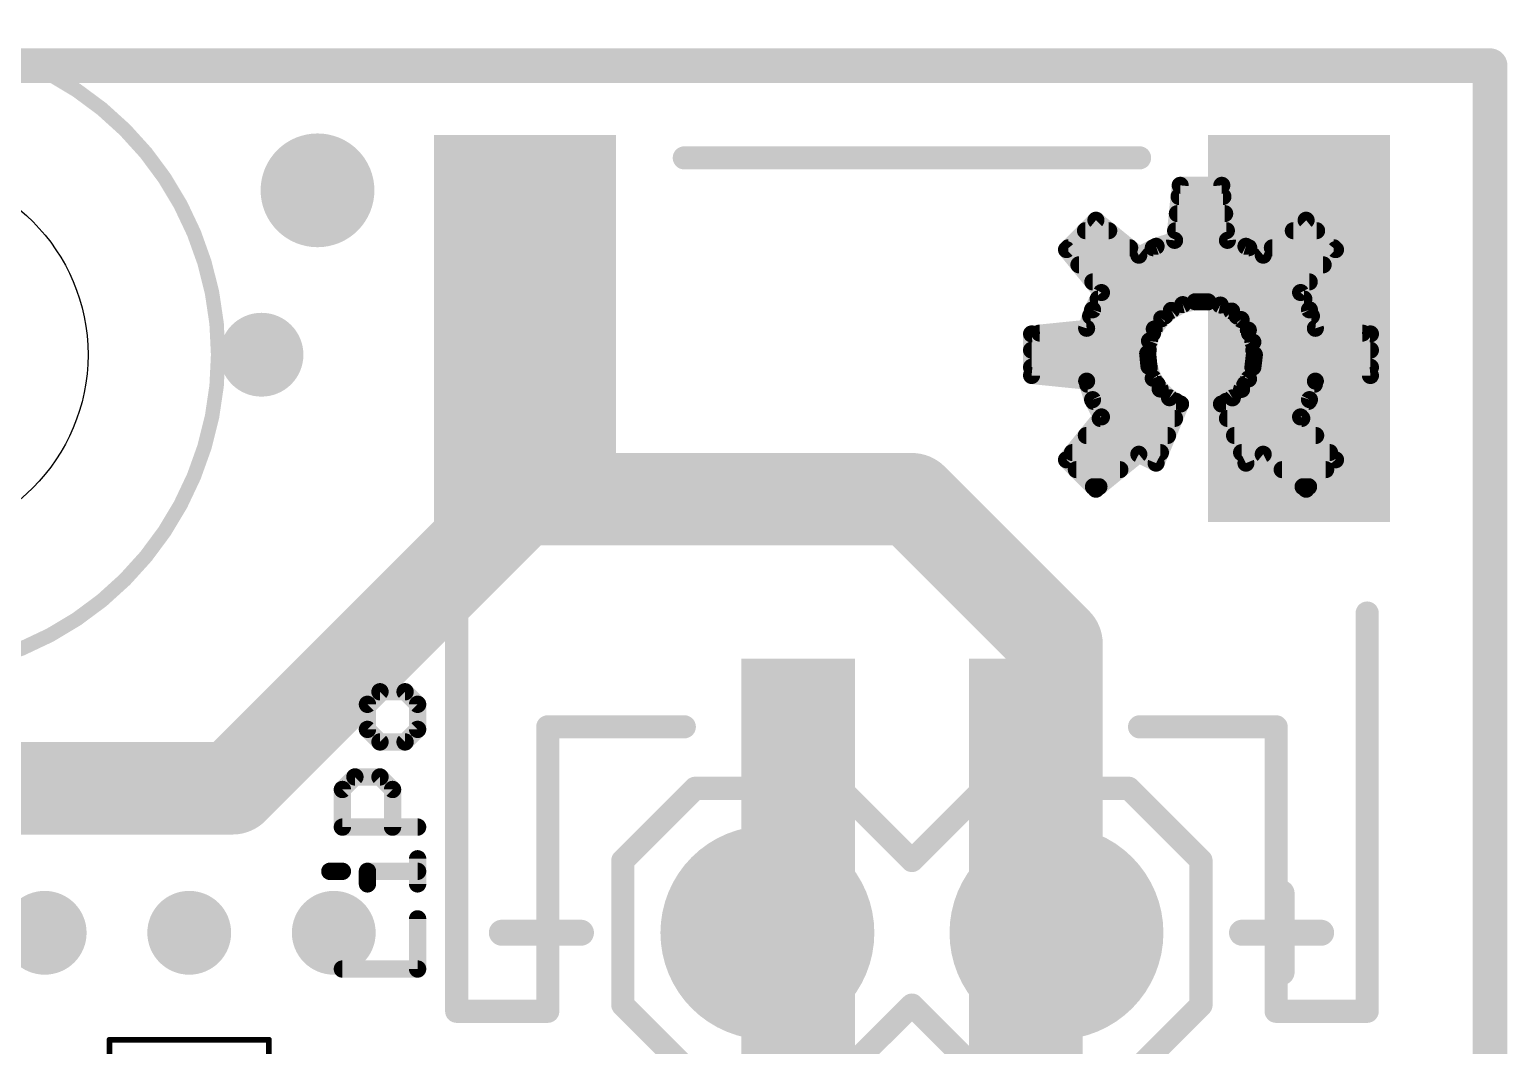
# Model space of a CAD drawing. Extents: x -0.2 to 20.5, y -0.3 to 32.1.
# Drawn here: x 7.49 to 20.47, y 23.14 to 32.07 of the extents above; entities that cross this region are included whole.
import ezdxf

# ---------------------------------------------------------------- set-up
doc = ezdxf.new("R2010")
doc.units = 0
for name, color, linetype in [('1', 12, 'CONTINUOUS'), ('16', 132, 'CONTINUOUS'), ('17', 110, 'CONTINUOUS'), ('18', 110, 'CONTINUOUS'), ('20', 53, 'CONTINUOUS'), ('21', 41, 'CONTINUOUS'), ('22', 40, 'CONTINUOUS'), ('39', 12, 'CONTINUOUS')]:
    doc.layers.add(name, color=color, linetype=linetype)

# ---------------------------------------------------------------- blocks, each defined once
blk = doc.blocks.new('ROUNDP')
at = {"const_width": 0.5}
blk.add_lwpolyline([(0, -0.25, 1), (0, 0.25, 1), (0, -0.25)], format="xyb", dxfattribs=at)
blk = doc.blocks.new('RECT')
blk.add_solid([(-0.5, -0.5), (0.5, -0.5), (-0.5, 0.5), (0.5, 0.5)])
blk = doc.blocks.new('PIE')
at = {"const_width": 0.5}
blk.add_lwpolyline([(0, -0.25, 1), (0, 0.25, 1), (0, -0.25)], format="xyb", dxfattribs=at)
blk = doc.blocks.new('ROUNDV')
at = {"const_width": 0.5}
blk.add_lwpolyline([(0, -0.25, 1), (0, 0.25, 1), (0, -0.25)], format="xyb", dxfattribs=at)

msp = doc.modelspace()

# ---------------------------------------------------------------- linework, layer by layer
at = {"layer": '1'}
for points, const_width in [([(0, 31.75), (20.32, 31.75)], 0.3048), ([(20.32, 31.75), (20.32, 0)], 0.3048), ([(16.24, 24.24), (16.51, 24.24)], 0.4064), ([(16.51, 24.24), (16.51, 24.13)], 0.4064)]:
    msp.add_lwpolyline(points, dxfattribs=dict(at, const_width=const_width))
for points, const_width in [([(20.3962, 31.75, 1), (20.2438, 31.75)], 0.1524), ([(20.32, 31.6738, 1), (20.32, 31.8262)], 0.1524), ([(16.24, 24.3416, 1), (16.24, 24.1384)], 0.2032), ([(16.6116, 24.24, 1), (16.4084, 24.24)], 0.2032), ([(16.51, 24.1384, 1), (16.51, 24.3416)], 0.2032), ([(16.4084, 24.13, 1), (16.6116, 24.13)], 0.2032)]:
    msp.add_lwpolyline(points, format="xyb", dxfattribs=dict(at, const_width=const_width))
at = {"layer": '16'}
for points, const_width in [([(0, 31.75), (20.32, 31.75)], 0.3048), ([(20.32, 31.75), (20.32, 0)], 0.3048), ([(11.811, 27.94), (9.271, 25.4)], 0.8128), ([(15.24, 27.94), (11.811, 27.94)], 0.8128), ([(16.51, 26.67), (15.24, 27.94)], 0.8128), ([(16.51, 24.13), (16.51, 26.67)], 0.8128), ([(9.271, 25.4), (4.953, 25.4)], 0.8128)]:
    msp.add_lwpolyline(points, dxfattribs=dict(at, const_width=const_width))
for points, const_width in [([(20.3962, 31.75, 1), (20.2438, 31.75)], 0.1524), ([(20.32, 31.6738, 1), (20.32, 31.8262)], 0.1524), ([(11.811, 28.1432, 1), (11.811, 27.7368)], 0.4064), ([(11.9547, 27.7963, 1), (11.6673, 28.0837)], 0.4064), ([(15.3837, 28.0837, 1), (15.0963, 27.7963)], 0.4064), ([(15.24, 27.7368, 1), (15.24, 28.1432)], 0.4064), ([(16.7132, 26.67, 1), (16.3068, 26.67)], 0.4064), ([(16.3663, 26.5263, 1), (16.6537, 26.8137)], 0.4064), ([(9.1273, 25.5437, 1), (9.4147, 25.2563)], 0.4064), ([(9.271, 25.1968, 1), (9.271, 25.6032)], 0.4064), ([(16.3068, 24.13, 1), (16.7132, 24.13)], 0.4064)]:
    msp.add_lwpolyline(points, format="xyb", dxfattribs=dict(at, const_width=const_width))
at = {"layer": '20', "const_width": 0.2032}
for points in [[(20.32, 31.75), (0, 31.75)], [(20.32, 0), (20.32, 31.75)]]:
    msp.add_lwpolyline(points, dxfattribs=at)
at = {"layer": '20', "const_width": 0.1016}
for points in [[(20.3708, 31.75, 1), (20.2692, 31.75)], [(20.32, 31.6992, 1), (20.32, 31.8008)]]:
    msp.add_lwpolyline(points, format="xyb", dxfattribs=at)
at = {"layer": '20'}
msp.add_circle((6.35, 29.21), 1.651, dxfattribs=at)
at = {"layer": '21'}
for points, const_width in [([(17.24, 30.94), (13.24, 30.94)], 0.2032), ([(11.24, 26.94), (11.24, 23.44)], 0.2032), ([(19.24, 23.44), (19.24, 26.94)], 0.2032), ([(10.5661, 26.2479), (10.456, 26.1378)], 0.1524), ([(10.7864, 26.2479), (10.5661, 26.2479)], 0.1524), ([(10.8966, 26.1378), (10.7864, 26.2479)], 0.1524), ([(10.456, 26.1378), (10.456, 25.9174)], 0.1524), ([(10.8966, 25.9174), (10.8966, 26.1378)], 0.1524), ([(10.456, 25.9174), (10.5661, 25.8073)], 0.1524), ([(10.7864, 25.8073), (10.8966, 25.9174)], 0.1524), ([(12.04, 23.44), (12.04, 25.94)], 0.2032), ([(12.04, 25.94), (13.24, 25.94)], 0.2032), ([(17.24, 25.94), (18.44, 25.94)], 0.2032), ([(18.44, 25.94), (18.44, 23.44)], 0.2032), ([(10.5661, 25.8073), (10.7864, 25.8073)], 0.1524), ([(10.2356, 25.3894), (10.3458, 25.4995)], 0.1524), ([(10.2356, 25.0589), (10.2356, 25.3894)], 0.1524), ([(10.3458, 25.4995), (10.5661, 25.4995)], 0.1524), ([(10.5661, 25.4995), (10.6763, 25.3894)], 0.1524), ([(10.6763, 25.3894), (10.6763, 25.0589)], 0.1524), ([(12.7, 24.765), (13.335, 25.4)], 0.2032), ([(13.335, 25.4), (14.605, 25.4)], 0.2032), ([(14.605, 25.4), (15.24, 24.765)], 0.2032), ([(15.24, 24.765), (15.875, 25.4)], 0.2032), ([(15.875, 25.4), (17.145, 25.4)], 0.2032), ([(17.78, 24.765), (17.145, 25.4)], 0.2032), ([(10.8966, 25.0589), (10.2356, 25.0589)], 0.1524), ([(10.8966, 24.5599), (10.8966, 24.7802)], 0.1524), ([(12.7, 23.495), (12.7, 24.765)], 0.2032), ([(17.78, 23.495), (17.78, 24.765)], 0.2032), ([(10.1255, 24.6701), (10.2356, 24.6701)], 0.1524), ([(10.456, 24.5599), (10.456, 24.6701)], 0.1524), ([(10.456, 24.6701), (10.8966, 24.6701)], 0.1524), ([(10.8966, 23.8115), (10.8966, 24.2522)], 0.1524), ([(10.2356, 23.8115), (10.8966, 23.8115)], 0.1524), ([(11.24, 23.44), (12.04, 23.44)], 0.2032), ([(13.335, 22.86), (12.7, 23.495)], 0.2032), ([(15.24, 23.495), (14.605, 22.86)], 0.2032), ([(15.875, 22.86), (15.24, 23.495)], 0.2032), ([(17.145, 22.86), (17.78, 23.495)], 0.2032), ([(18.44, 23.44), (19.24, 23.44)], 0.2032)]:
    msp.add_lwpolyline(points, dxfattribs=dict(at, const_width=const_width))
for points, const_width in [([(13.24, 30.9908, 1), (13.24, 30.8892)], 0.1016), ([(17.24, 30.8892, 1), (17.24, 30.9908)], 0.1016), ([(11.2908, 26.94, 1), (11.1892, 26.94)], 0.1016), ([(19.2908, 26.94, 1), (19.1892, 26.94)], 0.1016), ([(10.5661, 26.286, 1), (10.5661, 26.2098)], 0.0762), ([(10.5931, 26.221, 1), (10.5392, 26.2749)], 0.0762), ([(10.8134, 26.2749, 1), (10.7595, 26.221)], 0.0762), ([(10.7864, 26.2098, 1), (10.7864, 26.286)], 0.0762), ([(10.429, 26.1647, 1), (10.4829, 26.1108)], 0.0762), ([(10.4941, 26.1378, 1), (10.4179, 26.1378)], 0.0762), ([(10.9347, 26.1378, 1), (10.8585, 26.1378)], 0.0762), ([(10.8697, 26.1108, 1), (10.9235, 26.1647)], 0.0762), ([(10.4829, 25.9444, 1), (10.429, 25.8905)], 0.0762), ([(10.9235, 25.8905, 1), (10.8697, 25.9444)], 0.0762), ([(12.0908, 25.94, 1), (11.9892, 25.94)], 0.1016), ([(12.04, 25.9908, 1), (12.04, 25.8892)], 0.1016), ([(13.24, 25.8892, 1), (13.24, 25.9908)], 0.1016), ([(17.24, 25.9908, 1), (17.24, 25.8892)], 0.1016), ([(18.4908, 25.94, 1), (18.3892, 25.94)], 0.1016), ([(18.44, 25.8892, 1), (18.44, 25.9908)], 0.1016), ([(10.4179, 25.9174, 1), (10.4941, 25.9174)], 0.0762), ([(10.5661, 25.8454, 1), (10.5661, 25.7692)], 0.0762), ([(10.5392, 25.7803, 1), (10.5931, 25.8342)], 0.0762), ([(10.7595, 25.8342, 1), (10.8134, 25.7803)], 0.0762), ([(10.7864, 25.7692, 1), (10.7864, 25.8454)], 0.0762), ([(10.8585, 25.9174, 1), (10.9347, 25.9174)], 0.0762), ([(10.2737, 25.3894, 1), (10.1975, 25.3894)], 0.0762), ([(10.2087, 25.4163, 1), (10.2626, 25.3624)], 0.0762), ([(10.3458, 25.5376, 1), (10.3458, 25.4614)], 0.0762), ([(10.3727, 25.4726, 1), (10.3189, 25.5265)], 0.0762), ([(10.5931, 25.5265, 1), (10.5392, 25.4726)], 0.0762), ([(10.5661, 25.4614, 1), (10.5661, 25.5376)], 0.0762), ([(10.7144, 25.3894, 1), (10.6382, 25.3894)], 0.0762), ([(10.6493, 25.3624, 1), (10.7032, 25.4163)], 0.0762), ([(13.335, 25.4508, 1), (13.335, 25.3492)], 0.1016), ([(13.3709, 25.3641, 1), (13.2991, 25.4359)], 0.1016), ([(14.6409, 25.4359, 1), (14.5691, 25.3641)], 0.1016), ([(14.605, 25.3492, 1), (14.605, 25.4508)], 0.1016), ([(15.875, 25.4508, 1), (15.875, 25.3492)], 0.1016), ([(15.9109, 25.3641, 1), (15.8391, 25.4359)], 0.1016), ([(17.1809, 25.4359, 1), (17.1091, 25.3641)], 0.1016), ([(17.145, 25.3492, 1), (17.145, 25.4508)], 0.1016), ([(10.2356, 25.097, 1), (10.2356, 25.0208)], 0.0762), ([(10.1975, 25.0589, 1), (10.2737, 25.0589)], 0.0762), ([(10.6382, 25.0589, 1), (10.7144, 25.0589)], 0.0762), ([(10.8966, 25.0208, 1), (10.8966, 25.097)], 0.0762), ([(10.9347, 24.7802, 1), (10.8585, 24.7802)], 0.0762), ([(12.7508, 24.765, 1), (12.6492, 24.765)], 0.1016), ([(12.6641, 24.8009, 1), (12.7359, 24.7291)], 0.1016), ([(15.2041, 24.8009, 1), (15.2759, 24.7291)], 0.1016), ([(15.2041, 24.7291, 1), (15.2759, 24.8009)], 0.1016), ([(17.8308, 24.765, 1), (17.7292, 24.765)], 0.1016), ([(17.7441, 24.7291, 1), (17.8159, 24.8009)], 0.1016), ([(10.1255, 24.7082, 1), (10.1255, 24.632)], 0.0762), ([(10.2356, 24.632, 1), (10.2356, 24.7082)], 0.0762), ([(10.4941, 24.6701, 1), (10.4179, 24.6701)], 0.0762), ([(10.456, 24.7082, 1), (10.456, 24.632)], 0.0762), ([(10.8966, 24.632, 1), (10.8966, 24.7082)], 0.0762), ([(10.4179, 24.5599, 1), (10.4941, 24.5599)], 0.0762), ([(10.8585, 24.5599, 1), (10.9347, 24.5599)], 0.0762), ([(10.9347, 24.2522, 1), (10.8585, 24.2522)], 0.0762), ([(10.2356, 23.8496, 1), (10.2356, 23.7734)], 0.0762), ([(10.8585, 23.8115, 1), (10.9347, 23.8115)], 0.0762), ([(10.8966, 23.7734, 1), (10.8966, 23.8496)], 0.0762), ([(11.24, 23.4908, 1), (11.24, 23.3892)], 0.1016), ([(12.04, 23.3892, 1), (12.04, 23.4908)], 0.1016), ([(12.7359, 23.5309, 1), (12.6641, 23.4591)], 0.1016), ([(12.6492, 23.495, 1), (12.7508, 23.495)], 0.1016), ([(15.2759, 23.5309, 1), (15.2041, 23.4591)], 0.1016), ([(15.2759, 23.4591, 1), (15.2041, 23.5309)], 0.1016), ([(17.7292, 23.495, 1), (17.8308, 23.495)], 0.1016), ([(17.8159, 23.4591, 1), (17.7441, 23.5309)], 0.1016), ([(18.44, 23.4908, 1), (18.44, 23.3892)], 0.1016), ([(19.24, 23.3892, 1), (19.24, 23.4908)], 0.1016), ([(11.1892, 23.44, 1), (11.2908, 23.44)], 0.1016), ([(11.9892, 23.44, 1), (12.0908, 23.44)], 0.1016), ([(18.3892, 23.44, 1), (18.4908, 23.44)], 0.1016), ([(19.1892, 23.44, 1), (19.2908, 23.44)], 0.1016)]:
    msp.add_lwpolyline(points, format="xyb", dxfattribs=dict(at, const_width=const_width))
at = {"layer": '22'}
for points, const_width in [([(17.548, 30.2149), (17.5972, 30.6988)], 0.15), ([(17.5872, 30.6), (17.9728, 30.6)], 0.15), ([(17.5972, 30.6988), (17.9628, 30.6988)], 0.15), ([(17.9628, 30.6988), (18.012, 30.2149)], 0.15), ([(17.5719, 30.45), (17.9881, 30.45)], 0.15), ([(16.598, 30.1335), (16.8565, 30.392)], 0.15), ([(16.8565, 30.392), (17.2335, 30.0846)], 0.15), ([(18.3265, 30.0846), (18.7035, 30.392)], 0.15), ([(18.7035, 30.392), (18.962, 30.1335)], 0.15), ([(16.7645, 30.3), (16.9693, 30.3)], 0.15), ([(17.3853, 30.1628), (17.548, 30.2149)], 0.15), ([(17.5567, 30.3), (18.0033, 30.3)], 0.15), ([(18.012, 30.2149), (18.1747, 30.1628)], 0.15), ([(18.5907, 30.3), (18.7955, 30.3)], 0.15), ([(16.9054, 29.7565), (16.598, 30.1335)], 0.15), ([(16.6145, 30.15), (17.1533, 30.15)], 0.15), ([(17.2335, 30.0846), (17.3853, 30.1628)], 0.15), ([(17.3605, 30.15), (18.1995, 30.15)], 0.15), ([(18.1747, 30.1628), (18.3265, 30.0846)], 0.15), ([(18.4067, 30.15), (18.9455, 30.15)], 0.15), ([(18.962, 30.1335), (18.6546, 29.7565)], 0.15), ([(16.7069, 30), (18.8531, 30)], 0.15), ([(16.8292, 29.85), (18.7308, 29.85)], 0.15), ([(16.8272, 29.6047), (16.9054, 29.7565)], 0.15), ([(16.8763, 29.7), (18.6837, 29.7)], 0.15), ([(17.729, 29.6758), (17.6198, 29.6504)], 0.15), ([(17.8412, 29.6746), (17.729, 29.6758)], 0.15), ([(17.9499, 29.6468), (17.8412, 29.6746)], 0.15), ([(18.6546, 29.7565), (18.7328, 29.6047)], 0.15), ([(16.7751, 29.442), (16.8272, 29.6047)], 0.15), ([(16.8097, 29.55), (17.4618, 29.55)], 0.15), ([(17.5197, 29.5996), (17.4345, 29.5266)], 0.15), ([(17.6198, 29.6504), (17.5197, 29.5996)], 0.15), ([(18.0489, 29.5939), (17.9499, 29.6468)], 0.15), ([(18.1324, 29.519), (18.0489, 29.5939)], 0.15), ([(18.0979, 29.55), (18.7503, 29.55)], 0.15), ([(18.7328, 29.6047), (18.7849, 29.442)], 0.15), ([(16.2912, 29.3928), (16.7751, 29.442)], 0.15), ([(17.3692, 29.4354), (17.3273, 29.3313)], 0.15), ([(17.4345, 29.5266), (17.3692, 29.4354)], 0.15), ([(18.1958, 29.4264), (18.1324, 29.519)], 0.15), ([(18.2353, 29.3214), (18.1958, 29.4264)], 0.15), ([(18.7849, 29.442), (19.2688, 29.3928)], 0.15), ([(16.2912, 29.0272), (16.2912, 29.3928)], 0.15), ([(16.362, 29.4), (17.3549, 29.4)], 0.15), ([(17.3273, 29.3313), (17.3115, 29.2202)], 0.15), ([(18.2057, 29.4), (19.198, 29.4)], 0.15), ([(18.2488, 29.21), (18.2353, 29.3214)], 0.15), ([(19.2688, 29.3928), (19.2688, 29.0272)], 0.15), ([(16.2912, 29.25), (17.3157, 29.25)], 0.15), ([(17.3115, 29.2202), (17.3224, 29.1085)], 0.15), ([(18.2359, 29.1006), (18.2488, 29.21)], 0.15), ([(18.244, 29.25), (19.2688, 29.25)], 0.15), ([(16.2912, 29.1), (17.3254, 29.1)], 0.15), ([(16.7751, 28.978), (16.2912, 29.0272)], 0.15), ([(17.3224, 29.1085), (17.3597, 29.0027)], 0.15), ([(18.1977, 28.9972), (18.2359, 29.1006)], 0.15), ([(18.2356, 29.1), (19.2688, 29.1)], 0.15), ([(19.2688, 29.0272), (18.7849, 28.978)], 0.15), ([(16.8272, 28.8153), (16.7751, 28.978)], 0.15), ([(16.7841, 28.95), (17.394, 28.95)], 0.15), ([(17.3597, 29.0027), (17.421, 28.9087)], 0.15), ([(17.421, 28.9087), (17.5028, 28.832)], 0.15), ([(18.0556, 28.8307), (18.1365, 28.9055)], 0.15), ([(18.1365, 28.9055), (18.1977, 28.9972)], 0.15), ([(18.1662, 28.95), (18.7759, 28.95)], 0.15), ([(18.7849, 28.978), (18.7328, 28.8153)], 0.15), ([(16.9054, 28.6635), (16.8272, 28.8153)], 0.15), ([(16.8351, 28.8), (17.5596, 28.8)], 0.15), ([(17.6006, 28.7769), (17.3853, 28.2572)], 0.15), ([(17.5028, 28.832), (17.6006, 28.7769)], 0.15), ([(17.9594, 28.7769), (18.0556, 28.8307)], 0.15), ([(18.1747, 28.2572), (17.9594, 28.7769)], 0.15), ([(18.0007, 28.8), (18.7249, 28.8)], 0.15), ([(18.7328, 28.8153), (18.6546, 28.6635)], 0.15), ([(16.598, 28.2865), (16.9054, 28.6635)], 0.15), ([(16.8944, 28.65), (17.548, 28.65)], 0.15), ([(18.012, 28.65), (18.6656, 28.65)], 0.15), ([(18.6546, 28.6635), (18.962, 28.2865)], 0.15), ([(16.7721, 28.5), (17.4859, 28.5)], 0.15), ([(18.0741, 28.5), (18.7879, 28.5)], 0.15), ([(16.8565, 28.028), (16.598, 28.2865)], 0.15), ([(16.6498, 28.35), (17.4237, 28.35)], 0.15), ([(17.2335, 28.3354), (16.8565, 28.028)], 0.15), ([(17.3853, 28.2572), (17.2335, 28.3354)], 0.15), ([(18.1363, 28.35), (18.9102, 28.35)], 0.15), ([(18.3265, 28.3354), (18.1747, 28.2572)], 0.15), ([(18.7035, 28.028), (18.3265, 28.3354)], 0.15), ([(18.962, 28.2865), (18.7035, 28.028)], 0.15), ([(16.6845, 28.2), (17.0674, 28.2)], 0.15), ([(18.4926, 28.2), (18.8755, 28.2)], 0.15), ([(16.8345, 28.05), (16.8835, 28.05)], 0.15), ([(18.6765, 28.05), (18.7255, 28.05)], 0.15), ([(18.4877, 24.4779), (18.4877, 23.783)], 0.2286), ([(12.3317, 24.1304), (11.6368, 24.1304)], 0.2286), ([(18.8351, 24.1304), (18.1402, 24.1304)], 0.2286)]:
    msp.add_lwpolyline(points, dxfattribs=dict(at, const_width=const_width))
for points, const_width in [([(17.5872, 30.6375, 1), (17.5872, 30.5625)], 0.075), ([(17.5972, 30.7363, 1), (17.5972, 30.6613)], 0.075), ([(17.6345, 30.695, 1), (17.5599, 30.7026)], 0.075), ([(18.0001, 30.7026, 1), (17.9255, 30.695)], 0.075), ([(17.9628, 30.6613, 1), (17.9628, 30.7363)], 0.075), ([(17.9728, 30.5625, 1), (17.9728, 30.6375)], 0.075), ([(17.5719, 30.4875, 1), (17.5719, 30.4125)], 0.075), ([(17.9881, 30.4125, 1), (17.9881, 30.4875)], 0.075), ([(16.8802, 30.4211, 1), (16.8328, 30.3629)], 0.075), ([(16.883, 30.3655, 1), (16.83, 30.4185)], 0.075), ([(18.73, 30.4185, 1), (18.677, 30.3655)], 0.075), ([(18.7272, 30.3629, 1), (18.6798, 30.4211)], 0.075), ([(16.7645, 30.3375, 1), (16.7645, 30.2625)], 0.075), ([(16.9693, 30.2625, 1), (16.9693, 30.3375)], 0.075), ([(17.5107, 30.2187, 1), (17.5853, 30.2111)], 0.075), ([(17.5567, 30.3375, 1), (17.5567, 30.2625)], 0.075), ([(17.5594, 30.1792, 1), (17.5366, 30.2506)], 0.075), ([(18.0234, 30.2506, 1), (18.0006, 30.1792)], 0.075), ([(17.9747, 30.2111, 1), (18.0493, 30.2187)], 0.075), ([(18.0033, 30.2625, 1), (18.0033, 30.3375)], 0.075), ([(18.5907, 30.3375, 1), (18.5907, 30.2625)], 0.075), ([(18.7955, 30.2625, 1), (18.7955, 30.3375)], 0.075), ([(16.6271, 30.1572, 1), (16.5689, 30.1098)], 0.075), ([(16.5715, 30.16, 1), (16.6245, 30.107)], 0.075), ([(16.6145, 30.1875, 1), (16.6145, 30.1125)], 0.075), ([(17.1533, 30.1125, 1), (17.1533, 30.1875)], 0.075), ([(17.2163, 30.1179, 1), (17.2507, 30.0513)], 0.075), ([(17.2098, 30.0555, 1), (17.2572, 30.1137)], 0.075), ([(17.3605, 30.1875, 1), (17.3605, 30.1125)], 0.075), ([(17.3739, 30.1985, 1), (17.3968, 30.1271)], 0.075), ([(17.4025, 30.1295, 1), (17.3682, 30.1962)], 0.075), ([(18.1918, 30.1962, 1), (18.1575, 30.1295)], 0.075), ([(18.1632, 30.1271, 1), (18.1861, 30.1985)], 0.075), ([(18.1995, 30.1125, 1), (18.1995, 30.1875)], 0.075), ([(18.3028, 30.1137, 1), (18.3502, 30.0555)], 0.075), ([(18.3093, 30.0513, 1), (18.3437, 30.1179)], 0.075), ([(18.4067, 30.1875, 1), (18.4067, 30.1125)], 0.075), ([(18.9911, 30.1098, 1), (18.9329, 30.1572)], 0.075), ([(18.9355, 30.107, 1), (18.9885, 30.16)], 0.075), ([(18.9455, 30.1125, 1), (18.9455, 30.1875)], 0.075), ([(16.7069, 30.0375, 1), (16.7069, 29.9625)], 0.075), ([(18.8531, 29.9625, 1), (18.8531, 30.0375)], 0.075), ([(16.8292, 29.8875, 1), (16.8292, 29.8125)], 0.075), ([(18.7308, 29.8125, 1), (18.7308, 29.8875)], 0.075), ([(16.8763, 29.7375, 1), (16.8763, 29.6625)], 0.075), ([(16.9387, 29.7393, 1), (16.8721, 29.7737)], 0.075), ([(16.8763, 29.7328, 1), (16.9345, 29.7802)], 0.075), ([(17.7294, 29.7133, 1), (17.7286, 29.6383)], 0.075), ([(17.7375, 29.6393, 1), (17.7205, 29.7124)], 0.075), ([(17.8505, 29.7109, 1), (17.8319, 29.6383)], 0.075), ([(17.8408, 29.6371, 1), (17.8416, 29.7121)], 0.075), ([(18.6879, 29.7737, 1), (18.6213, 29.7393)], 0.075), ([(18.6255, 29.7802, 1), (18.6837, 29.7328)], 0.075), ([(18.6837, 29.6625, 1), (18.6837, 29.7375)], 0.075), ([(16.8097, 29.5875, 1), (16.8097, 29.5125)], 0.075), ([(16.7938, 29.6218, 1), (16.8605, 29.5875)], 0.075), ([(16.8629, 29.5932, 1), (16.7915, 29.6161)], 0.075), ([(17.4618, 29.5125, 1), (17.4618, 29.5875)], 0.075), ([(17.5027, 29.6331, 1), (17.5366, 29.5662)], 0.075), ([(17.5441, 29.5712, 1), (17.4953, 29.6281)], 0.075), ([(17.6112, 29.6869, 1), (17.6283, 29.6138)], 0.075), ([(17.6367, 29.6169, 1), (17.6028, 29.6838)], 0.075), ([(17.9676, 29.6798, 1), (17.9322, 29.6137)], 0.075), ([(17.9406, 29.6104, 1), (17.9592, 29.6831)], 0.075), ([(18.0739, 29.6218, 1), (18.0239, 29.566)], 0.075), ([(18.0312, 29.5608, 1), (18.0666, 29.627)], 0.075), ([(18.0979, 29.5875, 1), (18.0979, 29.5125)], 0.075), ([(18.7685, 29.6161, 1), (18.6971, 29.5932)], 0.075), ([(18.6995, 29.5875, 1), (18.7662, 29.6218)], 0.075), ([(18.7503, 29.5125, 1), (18.7503, 29.5875)], 0.075), ([(16.7394, 29.4534, 1), (16.8108, 29.4306)], 0.075), ([(16.7789, 29.4047, 1), (16.7713, 29.4793)], 0.075), ([(17.3387, 29.4572, 1), (17.3996, 29.4135)], 0.075), ([(17.4039, 29.4214, 1), (17.3344, 29.4494)], 0.075), ([(17.4101, 29.555, 1), (17.4589, 29.4981)], 0.075), ([(17.465, 29.5047, 1), (17.404, 29.5484)], 0.075), ([(18.1634, 29.5402, 1), (18.1015, 29.4978)], 0.075), ([(18.1074, 29.4911, 1), (18.1575, 29.5469)], 0.075), ([(18.2309, 29.4396, 1), (18.1607, 29.4132)], 0.075), ([(18.1649, 29.4052, 1), (18.2268, 29.4476)], 0.075), ([(18.7887, 29.4793, 1), (18.7811, 29.4047)], 0.075), ([(18.7492, 29.4306, 1), (18.8206, 29.4534)], 0.075), ([(16.3287, 29.3928, 1), (16.2537, 29.3928)], 0.075), ([(16.2874, 29.4301, 1), (16.295, 29.3555)], 0.075), ([(16.362, 29.4375, 1), (16.362, 29.3625)], 0.075), ([(17.2925, 29.3452, 1), (17.3621, 29.3173)], 0.075), ([(17.3645, 29.326, 1), (17.2902, 29.3366)], 0.075), ([(17.3549, 29.3625, 1), (17.3549, 29.4375)], 0.075), ([(18.2057, 29.4375, 1), (18.2057, 29.3625)], 0.075), ([(18.2726, 29.3259, 1), (18.1981, 29.3169)], 0.075), ([(18.2003, 29.3082, 1), (18.2704, 29.3346)], 0.075), ([(19.198, 29.3625, 1), (19.198, 29.4375)], 0.075), ([(19.3063, 29.3928, 1), (19.2313, 29.3928)], 0.075), ([(19.265, 29.3555, 1), (19.2726, 29.4301)], 0.075), ([(16.2912, 29.2875, 1), (16.2912, 29.2125)], 0.075), ([(17.3488, 29.2238, 1), (17.2741, 29.2165)], 0.075), ([(17.2743, 29.2255, 1), (17.3486, 29.2149)], 0.075), ([(17.3157, 29.2125, 1), (17.3157, 29.2875)], 0.075), ([(18.244, 29.2875, 1), (18.244, 29.2125)], 0.075), ([(18.286, 29.2056, 1), (18.2116, 29.2144)], 0.075), ([(18.2116, 29.2055, 1), (18.286, 29.2145)], 0.075), ([(19.2688, 29.2125, 1), (19.2688, 29.2875)], 0.075), ([(16.2912, 29.1375, 1), (16.2912, 29.0625)], 0.075), ([(16.295, 29.0645, 1), (16.2874, 28.9899)], 0.075), ([(17.3578, 29.121, 1), (17.2871, 29.0961)], 0.075), ([(17.2851, 29.1048, 1), (17.3598, 29.1122)], 0.075), ([(17.3254, 29.0625, 1), (17.3254, 29.1375)], 0.075), ([(18.2356, 29.1375, 1), (18.2356, 29.0625)], 0.075), ([(18.1986, 29.105, 1), (18.2731, 29.0962)], 0.075), ([(18.271, 29.0876, 1), (18.2007, 29.1135)], 0.075), ([(19.2726, 28.9899, 1), (19.265, 29.0645)], 0.075), ([(19.2688, 29.0625, 1), (19.2688, 29.1375)], 0.075), ([(16.2537, 29.0272, 1), (16.3287, 29.0272)], 0.075), ([(16.8108, 28.9894, 1), (16.7394, 28.9666)], 0.075), ([(16.7841, 28.9875, 1), (16.7841, 28.9125)], 0.075), ([(16.7713, 28.9407, 1), (16.7789, 29.0153)], 0.075), ([(17.3911, 29.0231, 1), (17.3282, 28.9822)], 0.075), ([(17.3243, 28.9902, 1), (17.395, 29.0151)], 0.075), ([(17.4466, 28.936, 1), (17.3953, 28.8813)], 0.075), ([(17.3895, 28.8882, 1), (17.4524, 28.9292)], 0.075), ([(17.394, 28.9125, 1), (17.394, 28.9875)], 0.075), ([(18.1053, 28.9264, 1), (18.1677, 28.8847)], 0.075), ([(18.1619, 28.878, 1), (18.111, 28.9331)], 0.075), ([(18.1662, 28.9875, 1), (18.1662, 28.9125)], 0.075), ([(18.1625, 29.0101, 1), (18.2329, 28.9842)], 0.075), ([(18.2289, 28.9763, 1), (18.1665, 29.018)], 0.075), ([(18.7811, 29.0153, 1), (18.7887, 28.9407)], 0.075), ([(18.8206, 28.9666, 1), (18.7492, 28.9894)], 0.075), ([(18.7759, 28.9125, 1), (18.7759, 28.9875)], 0.075), ([(19.2313, 29.0272, 1), (19.3063, 29.0272)], 0.075), ([(16.8605, 28.8325, 1), (16.7938, 28.7982)], 0.075), ([(16.7915, 28.8039, 1), (16.8629, 28.8268)], 0.075), ([(16.8351, 28.8375, 1), (16.8351, 28.7625)], 0.075), ([(17.5212, 28.8646, 1), (17.4844, 28.7993)], 0.075), ([(17.4772, 28.8046, 1), (17.5285, 28.8593)], 0.075), ([(17.5596, 28.7625, 1), (17.5596, 28.8375)], 0.075), ([(17.6352, 28.7625, 1), (17.566, 28.7913)], 0.075), ([(17.5822, 28.7442, 1), (17.619, 28.8096)], 0.075), ([(17.994, 28.7913, 1), (17.9248, 28.7625)], 0.075), ([(17.9411, 28.8096, 1), (17.9777, 28.7442)], 0.075), ([(18.0007, 28.8375, 1), (18.0007, 28.7625)], 0.075), ([(18.0301, 28.8583, 1), (18.081, 28.8032)], 0.075), ([(18.0739, 28.798, 1), (18.0372, 28.8635)], 0.075), ([(18.6971, 28.8268, 1), (18.7685, 28.8039)], 0.075), ([(18.7662, 28.7982, 1), (18.6995, 28.8325)], 0.075), ([(18.7249, 28.7625, 1), (18.7249, 28.8375)], 0.075), ([(16.8944, 28.6875, 1), (16.8944, 28.6125)], 0.075), ([(16.8721, 28.6463, 1), (16.9387, 28.6807)], 0.075), ([(16.9345, 28.6398, 1), (16.8763, 28.6872)], 0.075), ([(17.548, 28.6125, 1), (17.548, 28.6875)], 0.075), ([(18.012, 28.6875, 1), (18.012, 28.6125)], 0.075), ([(18.6837, 28.6872, 1), (18.6255, 28.6398)], 0.075), ([(18.6213, 28.6807, 1), (18.6879, 28.6463)], 0.075), ([(18.6656, 28.6125, 1), (18.6656, 28.6875)], 0.075), ([(16.7721, 28.5375, 1), (16.7721, 28.4625)], 0.075), ([(17.4859, 28.4625, 1), (17.4859, 28.5375)], 0.075), ([(18.0741, 28.5375, 1), (18.0741, 28.4625)], 0.075), ([(18.7879, 28.4625, 1), (18.7879, 28.5375)], 0.075), ([(16.6245, 28.313, 1), (16.5715, 28.26)], 0.075), ([(16.5689, 28.3102, 1), (16.6271, 28.2628)], 0.075), ([(16.6498, 28.3875, 1), (16.6498, 28.3125)], 0.075), ([(17.2507, 28.3687, 1), (17.2163, 28.3021)], 0.075), ([(17.2572, 28.3063, 1), (17.2098, 28.3645)], 0.075), ([(17.3507, 28.2716, 1), (17.4199, 28.2428)], 0.075), ([(17.3681, 28.2239, 1), (17.4025, 28.2905)], 0.075), ([(17.4237, 28.3125, 1), (17.4237, 28.3875)], 0.075), ([(18.1363, 28.3875, 1), (18.1363, 28.3125)], 0.075), ([(18.1575, 28.2905, 1), (18.1919, 28.2239)], 0.075), ([(18.1401, 28.2428, 1), (18.2093, 28.2716)], 0.075), ([(18.3502, 28.3645, 1), (18.3028, 28.3063)], 0.075), ([(18.3437, 28.3021, 1), (18.3093, 28.3687)], 0.075), ([(18.9102, 28.3125, 1), (18.9102, 28.3875)], 0.075), ([(18.9329, 28.2628, 1), (18.9911, 28.3102)], 0.075), ([(18.9885, 28.26, 1), (18.9355, 28.313)], 0.075), ([(16.6845, 28.2375, 1), (16.6845, 28.1625)], 0.075), ([(17.0674, 28.1625, 1), (17.0674, 28.2375)], 0.075), ([(18.4926, 28.2375, 1), (18.4926, 28.1625)], 0.075), ([(18.8755, 28.1625, 1), (18.8755, 28.2375)], 0.075), ([(16.8345, 28.0875, 1), (16.8345, 28.0125)], 0.075), ([(16.8328, 28.0571, 1), (16.8802, 27.9989)], 0.075), ([(16.83, 28.0015, 1), (16.883, 28.0545)], 0.075), ([(16.8835, 28.0125, 1), (16.8835, 28.0875)], 0.075), ([(18.6765, 28.0875, 1), (18.6765, 28.0125)], 0.075), ([(18.677, 28.0545, 1), (18.73, 28.0015)], 0.075), ([(18.6798, 27.9989, 1), (18.7272, 28.0571)], 0.075), ([(18.7255, 28.0125, 1), (18.7255, 28.0875)], 0.075), ([(18.5448, 24.4779, 1), (18.4305, 24.4779)], 0.1143), ([(11.6368, 24.1876, 1), (11.6368, 24.0733)], 0.1143), ([(12.3317, 24.0733, 1), (12.3317, 24.1876)], 0.1143), ([(18.1402, 24.1876, 1), (18.1402, 24.0733)], 0.1143), ([(18.8351, 24.0733, 1), (18.8351, 24.1876)], 0.1143), ([(18.4305, 23.783, 1), (18.5448, 23.783)], 0.1143)]:
    msp.add_lwpolyline(points, format="xyb", dxfattribs=dict(at, const_width=const_width))
at = {"layer": '39'}
for points, const_width in [([(6.35, 26.416, 1), (6.35, 32.004, 1), (6.35, 26.416)], 0.127), ([(8.2027, 23.19, 1), (8.1773, 23.19)], 0.0254), ([(8.19, 23.2027, 1), (8.19, 23.1773)], 0.0254), ([(9.6027, 23.19, 1), (9.5773, 23.19)], 0.0254), ([(9.59, 23.1773, 1), (9.59, 23.2027)], 0.0254)]:
    msp.add_lwpolyline(points, format="xyb", dxfattribs=dict(at, const_width=const_width))
at = {"layer": '39', "const_width": 0.0508}
for points in [[(8.19, 19.99), (8.19, 23.19)], [(8.19, 23.19), (9.59, 23.19)], [(9.59, 23.19), (9.59, 19.99)]]:
    msp.add_lwpolyline(points, dxfattribs=at)

# ---------------------------------------------------------------- block references
at = {"layer": '1'}
msp.add_blockref('PIE', (10.0171, 30.6546), dxfattribs=at)
at = {"layer": '1', "xscale": 3.4, "yscale": 1.6, "rotation": 90}
for p in [(11.84, 29.44), (18.64, 29.44)]:
    msp.add_blockref('RECT', p, dxfattribs=at)
at = {"layer": '1', "yscale": 4.6}
for p in [(14.24, 24.24), (16.24, 24.24)]:
    msp.add_blockref('RECT', p, dxfattribs=at)
at = {"layer": '17', "xscale": 1.8796, "yscale": 1.8796, "rotation": 270}
for p in [(13.97, 24.13), (13.97, 24.13), (16.51, 24.13), (16.51, 24.13)]:
    msp.add_blockref('ROUNDP', p, dxfattribs=at)
at = {"layer": '18', "xscale": 0.7366, "yscale": 0.7366}
for p in [(11.8269, 30.4006), (11.8269, 30.4006), (18.6531, 30.4006), (18.6531, 30.4006), (9.525, 29.21), (9.525, 29.21), (7.62, 24.13), (7.62, 24.13), (8.89, 24.13), (8.89, 24.13), (10.16, 24.13), (10.16, 24.13)]:
    msp.add_blockref('ROUNDV', p, dxfattribs=at)

doc.saveas('drawing.dxf')
